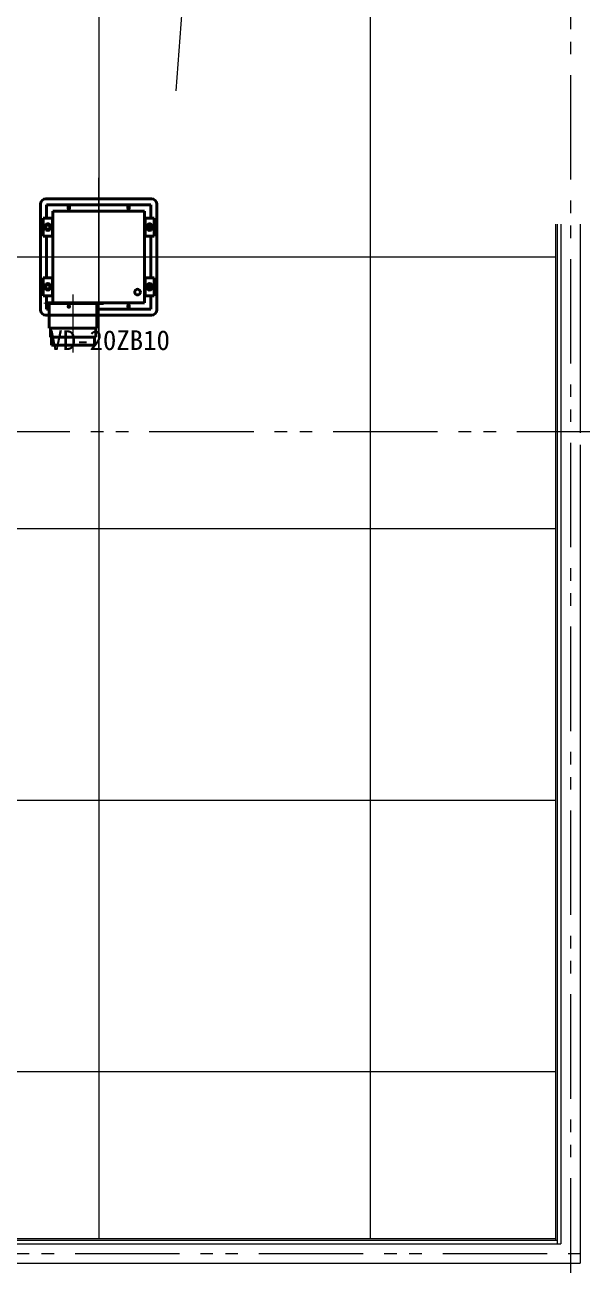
# Model space of a CAD drawing. Units: millimetres at full size. Extents: x -22551 to 92397, y -19340 to 14894.
# Drawn here: x 82868 to 84735, y -4524 to -367 of the extents above; entities that cross this region are included whole.
import ezdxf
from ezdxf.enums import TextEntityAlignment as Align

# ---------------------------------------------------------------- set-up
doc = ezdxf.new("R2010")
doc.units = ezdxf.units.MM
doc.header["$LTSCALE"] = 70
for name, pattern in [('CHAIN2', [12, 9, -1, 1, -1]), ('DASHED3', [4, 3, -1]), ('DOUBLE_CHAIN1', [8.8, 5, -1, 0.6, -0.6, 0.6, -1])]:
    doc.linetypes.add(name, pattern=pattern)
for name, color, linetype, lineweight in [('2-0_通芯', 7, 'Continuous', 15), ('2-2_間仕切り芯', 7, 'DOUBLE_CHAIN1', 15), ('2-3_間仕切り', 7, 'Continuous', 15), ('2-6_3-7', 7, 'Continuous', 15), ('4-4_ジプトーン・ケイカル', 7, 'Continuous', 15), ('9-0_無題1', 5, 'Continuous', 40)]:
    doc.layers.add(name, color=color, linetype=linetype, lineweight=lineweight)
doc.styles.add('ＭＳ ゴシック', font='')
doc.styles.get('ＭＳ ゴシック').set_extended_font_data('MS Gothic')

# ---------------------------------------------------------------- blocks, each defined once
blk = doc.blocks.new('グループ部品-93')
at = {"layer": '9-0_無題1', "color": 7, "linetype": 'CHAIN2', "lineweight": 15}
for p, q in [((83115.27, -1451.94), (83115.27, -879.65)), ((82879.85, -1145.23), (83387.21, -1145.23)), ((83029.27, -1465.23), (83029.27, -1271.33))]:
    blk.add_line(p, q, dxfattribs=at)
at = {"layer": '9-0_無題1'}
for p, q in [((82938.55, -950.23), (83291.99, -950.23)), ((82938.55, -950.23), (83115.27, -950.23)), ((83115.27, -950.23), (83291.99, -950.23)), ((82920.27, -1321.95), (82920.27, -968.52)), ((82920.27, -1321.95), (82920.27, -968.52)), ((82940.77, -970.73), (83289.77, -970.73)), ((82940.77, -1015.23), (82940.77, -970.73)), ((83268.77, -991.73), (82961.77, -991.73)), ((82961.77, -991.73), (82961.77, -1298.73)), ((83012.77, -981.73), (83012.77, -976.73)), ((83017.77, -981.73), (83017.77, -976.73)), ((83212.77, -981.73), (83212.77, -976.73)), ((83217.77, -981.73), (83217.77, -976.73)), ((83268.77, -991.73), (83268.77, -1298.73)), ((83289.77, -1015.23), (83289.77, -970.73)), ((83310.27, -1145.23), (83310.27, -968.52)), ((82929.52, -1015.23), (82929.52, -1075.23)), ((82960.02, -1015.23), (82929.52, -1015.23)), ((82960.02, -1015.23), (82960.02, -1075.23)), ((82960.02, -1015.23), (82961.77, -1015.23)), ((83270.52, -1015.23), (83268.77, -1015.23)), ((83270.52, -1015.23), (83301.02, -1015.23)), ((83301.02, -1015.23), (83301.02, -1075.23)), ((82960.02, -1075.23), (82929.52, -1075.23)), ((82937.27, -1041.73), (82937.27, -1048.73)), ((82940.77, -1215.23), (82940.77, -1075.23)), ((82952.27, -1041.73), (82952.27, -1048.73)), ((82960.02, -1075.23), (82961.77, -1075.23)), ((83270.52, -1075.23), (83268.77, -1075.23)), ((83278.27, -1041.73), (83278.27, -1048.73)), ((83289.77, -1215.23), (83289.77, -1075.23)), ((83293.27, -1041.73), (83293.27, -1048.73)), ((82929.52, -1275.23), (82929.52, -1215.23)), ((82960.02, -1215.23), (82929.52, -1215.23)), ((82937.27, -1248.73), (82937.27, -1241.73)), ((82952.27, -1248.73), (82952.27, -1241.73)), ((82960.02, -1275.23), (82960.02, -1215.23)), ((82960.02, -1215.23), (82961.77, -1215.23)), ((83270.52, -1215.23), (83268.77, -1215.23)), ((83270.52, -1275.23), (83270.52, -1215.23)), ((83270.52, -1215.23), (83301.02, -1215.23)), ((83278.27, -1248.73), (83278.27, -1241.73)), ((83293.27, -1248.73), (83293.27, -1241.73)), ((83301.02, -1275.23), (83301.02, -1215.23)), ((82960.02, -1275.23), (82929.52, -1275.23)), ((82940.77, -1298.73), (82940.77, -1275.23)), ((82960.02, -1275.23), (82961.77, -1275.23)), ((83270.52, -1275.23), (83268.77, -1275.23)), ((83270.52, -1275.23), (83301.02, -1275.23)), ((83289.77, -1319.73), (83289.77, -1275.23)), ((82936.27, -1298.73), (83268.77, -1298.73)), ((82936.27, -1298.73), (82936.27, -1301.73)), ((82936.27, -1301.73), (83131.27, -1301.73)), ((82940.77, -1319.73), (82940.77, -1301.73)), ((82940.77, -1319.73), (82949.27, -1319.73)), ((82949.27, -1383.73), (82949.27, -1301.73)), ((83109.27, -1383.73), (83109.27, -1301.73)), ((83109.27, -1319.73), (83289.77, -1319.73)), ((83131.27, -1301.73), (83131.27, -1298.73)), ((83212.77, -1308.73), (83212.77, -1313.73)), ((83217.77, -1308.73), (83217.77, -1313.73)), ((82938.55, -1340.23), (82949.77, -1340.23)), ((82949.27, -1340.23), (82938.55, -1340.23)), ((83291.99, -1340.23), (83109.27, -1340.23)), ((83291.99, -1340.23), (83109.27, -1340.23)), ((82949.27, -1383.73), (83109.27, -1383.73)), ((82953.27, -1413.73), (82953.27, -1383.73)), ((83105.27, -1413.73), (83105.27, -1383.73)), ((82953.27, -1413.73), (83105.27, -1413.73)), ((82957.27, -1440.73), (82957.27, -1413.73)), ((82957.27, -1440.73), (83101.27, -1440.73)), ((83101.27, -1440.73), (83101.27, -1413.73))]:
    blk.add_line(p, q, dxfattribs=at)
at = {"layer": '9-0_無題1', "linetype": 'DASHED3'}
blk.add_line((83109.27, -1340.23), (82949.27, -1340.23), dxfattribs=at)
at = {"layer": '9-0_無題1'}
for points in [[(83310.27, -968.52), (83310.27, -1321.95), (83310.27, -1145.23)], [(83270.52, -1015.23), (83270.52, -1075.23), (83301.02, -1075.23)]]:
    blk.add_lwpolyline(points, dxfattribs=at)
for centre, radius in [((83015.27, -979.23), 2.5), ((83015.27, -979.23), 2.5), ((83215.27, -979.23), 2.5), ((83215.27, -979.23), 2.5), ((82944.77, -1045.23), 7.5), ((83285.77, -1045.23), 7.5), ((83281.27, -1045.23), 2.5), ((82944.77, -1245.23), 7.5), ((83285.77, -1245.23), 7.5), ((83281.27, -1245.23), 2.5), ((83281.27, -1245.23), 2.5), ((83245.27, -1263.23), 9.5), ((83015.27, -1311.23), 2.5), ((83015.27, -1311.23), 2.5), ((83215.27, -1311.23), 2.5), ((83215.27, -1311.23), 2.5)]:
    blk.add_circle(centre, radius, dxfattribs=at)
for centre, radius, start, end in [((82938.55, -968.52), 18.28, 90, 180), ((82938.55, -968.52), 18.28, 90, 180), ((83291.99, -968.52), 18.28, 0, 90), ((83291.99, -968.52), 18.28, 0, 90), ((83015.27, -976.73), 2.5, 0, 180), ((83015.27, -981.73), 2.5, 180, 0), ((83215.27, -976.73), 2.5, 0, 180), ((83215.27, -981.73), 2.5, 180, 0), ((82944.77, -1041.73), 7.5, 0, 180), ((83285.77, -1041.73), 7.5, 0, 180), ((82944.77, -1048.73), 7.5, 180, 0), ((83285.77, -1048.73), 7.5, 180, 0), ((82944.77, -1241.73), 7.5, 0, 180), ((83285.77, -1241.73), 7.5, 0, 180), ((82944.77, -1248.73), 7.5, 180, 0), ((83285.77, -1248.73), 7.5, 180, 0), ((82938.55, -1321.95), 18.28, 180, 270), ((82938.55, -1321.95), 18.28, 180, 270), ((83215.27, -1308.73), 2.5, 0, 180), ((83215.27, -1313.73), 2.5, 180, 0), ((83291.99, -1321.95), 18.28, 270, 0), ((83291.99, -1321.95), 18.28, 270, 0)]:
    blk.add_arc(centre, radius, start, end, dxfattribs=at)

msp = doc.modelspace()

# ---------------------------------------------------------------- linework, layer by layer
at = {"layer": '2-0_通芯', "linetype": 'DOUBLE_CHAIN1'}
msp.add_line((45708.82, -1730.23), (92121.52, -1730.23), dxfattribs=at)
at = {"layer": '2-2_間仕切り芯'}
for p, q in [((84696.52, 3159.82), (84696.52, -7225.23)), ((55315.89, -4485.23), (85664.54, -4485.23))]:
    msp.add_line(p, q, dxfattribs=at)
at = {"layer": '2-3_間仕切り'}
for p, q in [((84645.52, -1035.23), (84645.52, -4440.23)), ((84651.52, -1035.23), (84651.52, -4452.73)), ((84664.02, -1035.23), (84664.02, -4452.73)), ((84729.02, -1035.23), (84729.02, -1735.23)), ((84729.02, -1775.23), (84729.02, -4517.73)), ((74991.52, -4440.23), (84651.52, -4440.23)), ((74997.52, -4434.23), (84645.52, -4434.23)), ((74979.02, -4452.73), (84664.02, -4452.73)), ((69976.52, -4517.73), (84729.02, -4517.73))]:
    msp.add_line(p, q, dxfattribs=at)
at = {"layer": '2-6_3-7'}
msp.add_line((83620.38, 2780.71), (83373.81, -589.03), dxfattribs=at)
at = {"layer": '4-4_ジプトーン・ケイカル'}
for p, q in [((83115.27, 1444.77), (83115.27, -4434.23)), ((84025.27, 1444.77), (84025.27, -4434.23)), ((72485.02, -1145.23), (84645.52, -1145.23)), ((80946.52, -2055.23), (84645.52, -2055.23)), ((74997.52, -2965.23), (84645.52, -2965.23)), ((74997.52, -3875.23), (84645.52, -3875.23))]:
    msp.add_line(p, q, dxfattribs=at)

# ---------------------------------------------------------------- block references
at = {"layer": '9-0_無題1'}
msp.add_blockref('グループ部品-93', (0, 0), dxfattribs=at)

# ---------------------------------------------------------------- texts
at = {"layer": '9-0_無題1', "color": 7, "style": 'ＭＳ ゴシック'}
msp.add_text('VD-20ZB10', height=65.98, dxfattribs=at).set_placement((82949.89, -1476.96), align=Align.BOTTOM_LEFT)

doc.saveas('drawing.dxf')
